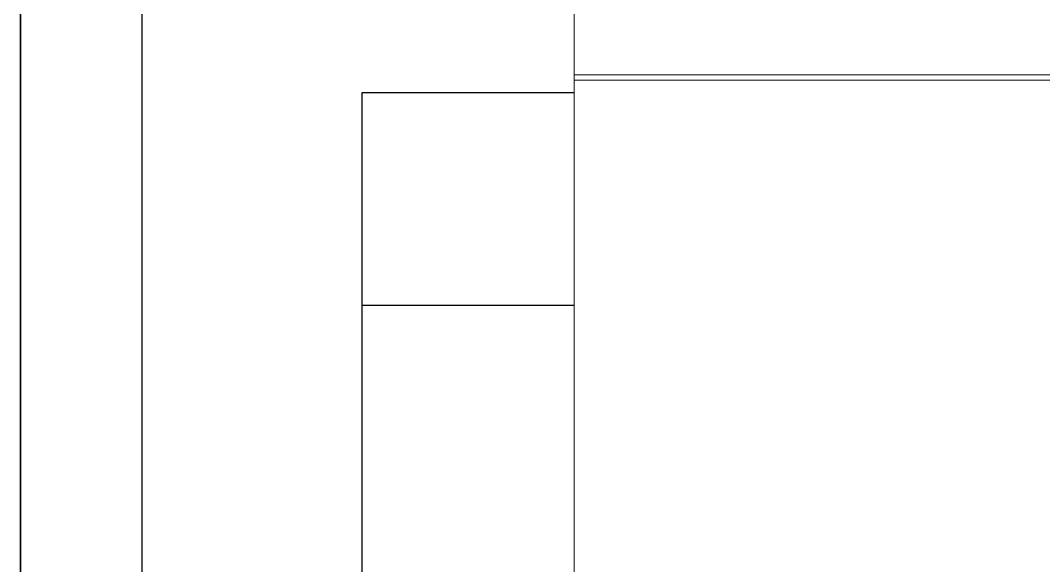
# Model space of a CAD drawing. Header units: millimetres. Extents: x 37984 to 70752, y 14140 to 37584.
# Drawn here: x 45882.48 to 45906.57, y 28630.77 to 28643.61 of the extents above; entities that cross this region are included whole.
import ezdxf

# ---------------------------------------------------------------- set-up
doc = ezdxf.new("R2010")
doc.units = ezdxf.units.MM
doc.set_wipeout_variables(frame=1)
doc.layers.add('! NO PLOT !', color=7, linetype='Continuous', true_color=0xff75dd, plot=False)
doc.layers.add('000-PI-Oprema', color=30, linetype='Continuous', lineweight=5)
doc.layers.add('002-PI-Kabelska kanalica', color=150, linetype='Continuous')
doc.layers.add('004-PI-DIN Šina', color=3, linetype='Continuous')

# ---------------------------------------------------------------- blocks, each defined once
blk = doc.blocks.new('*U464')
at = {"layer": '004-PI-DIN Šina'}
blk.add_lwpolyline([(280, -17.5), (280, 17.5), (0, 17.5), (0, -17.5)], close=True, dxfattribs=at)
blk.add_lwpolyline([(0, 12.5), (280, 12.5)], dxfattribs=at)
blk = doc.blocks.new('F60-47290126')
blk.add_wipeout([(46615.131, 36167.854), (46650.831, 36167.854), (46650.831, 36078.354), (46615.131, 36078.354)]).dxf.layer = '000-PI-Oprema'
at = {"layer": '000-PI-Oprema'}
for p, q in [((46615.131, 36101.825), (46615.131, 36144.384)), ((46615.131, 36141.03), (46627.381, 36141.03)), ((46615.131, 36140.904), (46650.831, 36140.904))]:
    blk.add_line(p, q, dxfattribs=at)
blk = doc.blocks.new('*U649')
at = {"layer": '002-PI-Kabelska kanalica'}
blk.add_line((20, -100), (20, 70), dxfattribs=at)
blk = doc.blocks.new('spojnica')
at = {"layer": '! NO PLOT !', "transparency": 33554687}
blk.add_line((44861.495, 28809.404), (44861.495, 26919.404), dxfattribs=at)
blk = doc.blocks.new('montažnaa')
at = {"layer": '! NO PLOT !'}
blk.add_line((46568.64, 28809.404), (46568.64, 26919.404), dxfattribs=at)

msp = doc.modelspace()

# ---------------------------------------------------------------- block references
for name, p in [('*U649', (45862.483, 28639.404)), ('*U464', (45890.52, 28624.404))]:
    msp.add_blockref(name, p)
at = {"layer": '000-PI-Oprema'}
msp.add_blockref('spojnica', (1023.847, -100), dxfattribs=at)

# ---------------------------------------------------------------- next in the draw order: block references
msp.add_blockref('F60-47290126', (-719.611, -7498.701))

# ---------------------------------------------------------------- next in the draw order: block references
msp.add_blockref('montažnaa', (-686.158, -100), dxfattribs=at)

doc.saveas('drawing.dxf')
